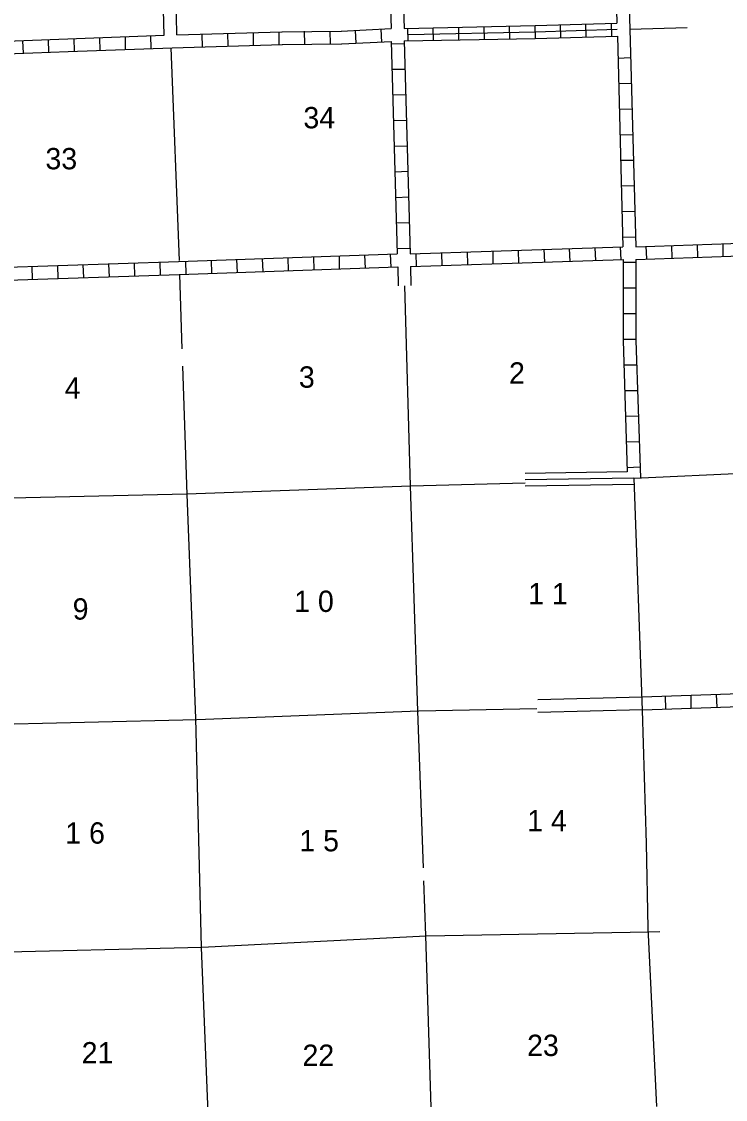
# Model space of a CAD drawing. Extents: x 2058110 to 2407976, y 16174948 to 16550910.
# Drawn here: x 2264141 to 2280638, y 16267182 to 16292459 of the extents above; entities that cross this region are included whole.
import ezdxf

# ---------------------------------------------------------------- set-up
doc = ezdxf.new("R2010")
doc.units = 0
for name, color, linetype in [('L10', 7, 'Continuous'), ('L11', 7, 'Continuous'), ('L13', 7, 'Continuous'), ('L14', 7, 'Continuous'), ('L4', 7, 'Continuous'), ('L8', 7, 'Continuous'), ('L9', 7, 'Continuous')]:
    doc.layers.add(name, color=color, linetype=linetype)

msp = doc.modelspace()

# ---------------------------------------------------------------- linework, layer by layer
at = {"layer": 'L10'}
for p, q in [((2278333, 16281901), (2275941, 16281861)), ((2278502, 16281605), (2275941, 16281560)), ((2276242, 16276560), (2278686, 16276622)), ((2276242, 16276264), (2278697, 16276326))]:
    msp.add_line(p, q, dxfattribs=at)
at = {"layer": 'L11'}
for p, q in [((2267481, 16292140), (2267361, 16297415)), ((2267781, 16292150), (2267667, 16297130))]:
    msp.add_line(p, q, dxfattribs=at)
for points in [[(2272956, 16286708), (2272968, 16286258)], [(2273256, 16286718), (2273268, 16286267)]]:
    msp.add_lwpolyline(points, dxfattribs=at)
at = {"layer": 'L13'}
msp.add_line((2278397, 16292279), (2279742, 16292321), dxfattribs=at)
for points in [[(2267641, 16291846), (2267831, 16286856)], [(2267842, 16286529), (2267900, 16284786)], [(2273118, 16286262), (2273248, 16281571), (2273423, 16276285), (2273552, 16272613)], [(2267916, 16284380), (2268016, 16281370), (2268217, 16276122), (2268349, 16270746), (2268555, 16265704)], [(2262858, 16281264), (2268016, 16281380), (2273264, 16281571), (2275946, 16281639)], [(2262972, 16275964), (2268248, 16276095), (2273449, 16276296), (2276217, 16276349)], [(2273562, 16272307), (2273607, 16271026), (2273772, 16265735)], [(2260572, 16270535), (2263159, 16270630), (2268365, 16270752), (2273623, 16271021), (2278840, 16271111), (2279099, 16271121)]]:
    msp.add_lwpolyline(points, dxfattribs=at)
at = {"layer": 'L4'}
for p, q in [((2278497, 16281752), (2283967, 16282004)), ((2278697, 16276312), (2278497, 16281752)), ((2278787, 16273181), (2278697, 16276312)), ((2278829, 16271195), (2278787, 16273181)), ((2279030, 16267019), (2278829, 16271195))]:
    msp.add_line(p, q, dxfattribs=at)
at = {"layer": 'L8'}
for p, q in [((2272641, 16297268), (2272805, 16292294)), ((2272942, 16297289), (2273106, 16292294)), ((2278006, 16294971), (2278095, 16292421)), ((2278307, 16294987), (2278396, 16292289)), ((2273106, 16292294), (2276175, 16292363)), ((2274975, 16292336), (2274981, 16292038)), ((2275571, 16292350), (2275578, 16292051)), ((2276167, 16292364), (2276176, 16292066)), ((2276175, 16292363), (2278095, 16292421)), ((2276763, 16292382), (2276772, 16292084)), ((2277359, 16292400), (2277368, 16292102)), ((2277956, 16292418), (2277965, 16292120)), ((2262530, 16291951), (2267481, 16292140)), ((2266580, 16291803), (2266575, 16292104)), ((2267182, 16291830), (2267171, 16292131)), ((2267781, 16292150), (2270239, 16292220)), ((2268380, 16291861), (2268375, 16292162)), ((2268982, 16291888), (2268972, 16292189)), ((2269579, 16291904), (2269574, 16292205)), ((2270181, 16291919), (2270176, 16292220)), ((2270249, 16292220), (2271638, 16292236)), ((2270783, 16291930), (2270772, 16292231)), ((2271379, 16291935), (2271374, 16292236)), ((2271633, 16292236), (2272805, 16292294)), ((2271981, 16291951), (2271971, 16292252)), ((2272583, 16291978), (2272567, 16292278)), ((2273185, 16292296), (2273192, 16291998)), ((2276178, 16292213), (2273200, 16292146)), ((2273782, 16292310), (2273789, 16292012)), ((2274378, 16292323), (2274385, 16292025)), ((2276175, 16292061), (2278106, 16292120)), ((2278100, 16292271), (2276179, 16292213)), ((2278106, 16292120), (2278233, 16287173)), ((2278396, 16292278), (2278534, 16287178)), ((2264188, 16291714), (2264172, 16292009)), ((2264780, 16291735), (2264774, 16292036)), ((2265231, 16291755), (2267673, 16291846)), ((2265381, 16291761), (2265371, 16292062)), ((2265983, 16291777), (2265973, 16292078)), ((2267673, 16291846), (2270255, 16291919)), ((2270249, 16291919), (2271638, 16291935)), ((2271649, 16291935), (2272805, 16291988)), ((2272805, 16291988), (2272947, 16287014)), ((2272815, 16291935), (2273116, 16291946)), ((2273106, 16292004), (2276175, 16292061)), ((2273106, 16292004), (2273248, 16287014)), ((2262522, 16291655), (2265231, 16291755)), ((2278116, 16291603), (2278412, 16291613)), ((2272831, 16291339), (2273132, 16291344)), ((2278132, 16291006), (2278433, 16291011)), ((2272847, 16290737), (2273148, 16290747)), ((2278148, 16290404), (2278449, 16290409)), ((2272863, 16290135), (2273164, 16290145)), ((2278164, 16289802), (2278465, 16289813)), ((2272879, 16289538), (2273180, 16289543)), ((2278180, 16289205), (2278481, 16289211)), ((2272900, 16288936), (2273196, 16288947)), ((2278196, 16288604), (2278497, 16288614)), ((2272916, 16288334), (2273217, 16288345)), ((2278217, 16288002), (2278512, 16288012)), ((2272932, 16287738), (2273233, 16287743)), ((2278233, 16287405), (2278534, 16287410)), ((2278534, 16287178), (2283512, 16287347)), ((2272947, 16287136), (2273248, 16287146)), ((2273248, 16287014), (2275149, 16287078)), ((2273998, 16286734), (2273988, 16287035)), ((2274600, 16286761), (2274590, 16287062)), ((2275149, 16287078), (2278233, 16287173)), ((2275197, 16286777), (2275191, 16287078)), ((2275799, 16286793), (2275788, 16287093)), ((2276401, 16286819), (2276390, 16287120)), ((2276997, 16286835), (2276981, 16287136)), ((2277599, 16286856), (2277583, 16287152)), ((2278196, 16286872), (2278180, 16287173)), ((2278539, 16286877), (2283523, 16287051)), ((2278798, 16286893), (2278782, 16287194)), ((2279389, 16286914), (2279384, 16287210)), ((2279991, 16286930), (2279980, 16287231)), ((2280587, 16286951), (2280582, 16287252)), ((2262715, 16286661), (2267815, 16286829)), ((2266796, 16286497), (2266791, 16286793)), ((2267398, 16286513), (2267388, 16286814)), ((2267815, 16286829), (2272947, 16287014)), ((2268000, 16286539), (2267990, 16286835)), ((2268597, 16286555), (2268592, 16286856)), ((2269199, 16286576), (2269188, 16286877)), ((2269801, 16286597), (2269790, 16286893)), ((2270397, 16286618), (2270392, 16286919)), ((2270999, 16286634), (2270989, 16286935)), ((2271596, 16286661), (2271591, 16286961)), ((2272198, 16286676), (2272187, 16286977)), ((2272800, 16286703), (2272789, 16287004)), ((2273256, 16286718), (2275165, 16286777)), ((2273396, 16286719), (2273391, 16287020)), ((2275165, 16286777), (2278238, 16286877)), ((2278238, 16286814), (2278539, 16286814)), ((2262742, 16286360), (2267831, 16286529)), ((2264399, 16286412), (2264389, 16286713)), ((2264996, 16286439), (2264991, 16286734)), ((2265598, 16286455), (2265587, 16286756)), ((2266200, 16286470), (2266189, 16286771)), ((2267831, 16286529), (2272956, 16286708)), ((2278238, 16286212), (2278539, 16286212)), ((2278238, 16285610), (2278539, 16285610)), ((2278238, 16285013), (2278539, 16285013)), ((2278254, 16284406), (2278555, 16284411)), ((2278275, 16283804), (2278571, 16283809)), ((2278296, 16283202), (2278597, 16283213)), ((2278317, 16282605), (2278613, 16282611)), ((2278333, 16282004), (2278634, 16282014)), ((2278686, 16276623), (2283840, 16276797)), ((2280440, 16276380), (2280429, 16276676)), ((2278697, 16276317), (2283850, 16276496)), ((2279241, 16276338), (2279231, 16276639)), ((2279838, 16276359), (2279832, 16276660))]:
    msp.add_line(p, q, dxfattribs=at)
for points in [[(2278238, 16286877), (2278238, 16284976), (2278333, 16281901)], [(2278539, 16286877), (2278539, 16284976), (2278644, 16281759)]]:
    msp.add_lwpolyline(points, dxfattribs=at)
at = {"layer": 'L9'}
msp.add_line((2278491, 16281755), (2275941, 16281713), dxfattribs=at)

# ---------------------------------------------------------------- texts
at = {"layer": 'L14'}
for s, p in [('34', (2270746, 16289955)), ('33', (2264700, 16288994)), ('3', (2270640, 16283873)), ('2', (2275566, 16283968)), ('4', (2265154, 16283619)), ('1 1', (2276015, 16278793)), ('9', (2265339, 16278434)), ('1 0', (2270529, 16278614)), ('1 4', (2275989, 16273471)), ('1 6', (2265165, 16273181)), ('1 5', (2270651, 16273001)), ('23', (2275989, 16268201)), ('21', (2265550, 16268027)), ('22', (2270725, 16267969))]:
    msp.add_text(s, height=500, rotation=359.9999, dxfattribs=at).set_placement(p)

doc.saveas('drawing.dxf')
